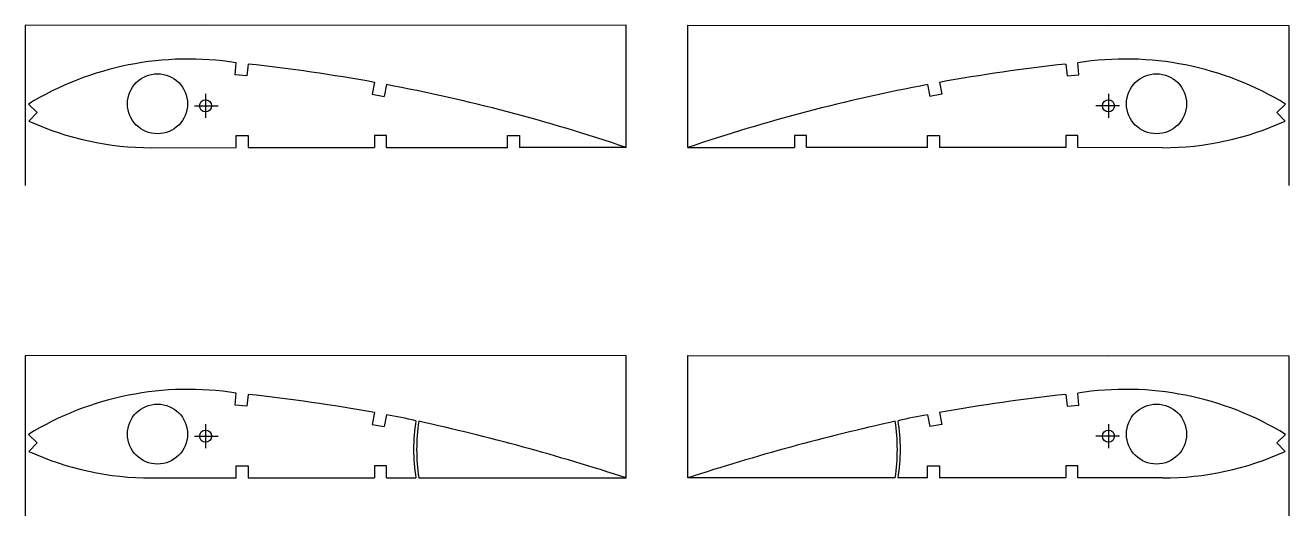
# Model space of a CAD drawing. Header units: millimetres. Extents: x -20 to 190, y -58 to 23.
import ezdxf

# ---------------------------------------------------------------- set-up
doc = ezdxf.new("R2010")
doc.units = ezdxf.units.MM
doc.layers.get('0').update_dxf_attribs({"linetype": 'CONTINUOUS'})

msp = doc.modelspace()

# ---------------------------------------------------------------- linework, layer by layer
for p, q in [((79.86, 23.43), (-20.14, 23.38)), ((-20.14, 23.38), (-20.13, -3.24)), ((79.86, 23.43), (9.86, 23.39)), ((79.87, 3.07), (79.86, 23.43)), ((90.13, 3.07), (90.14, 23.43)), ((90.14, 23.43), (190.14, 23.38)), ((90.14, 23.43), (160.14, 23.39)), ((190.14, 23.38), (190.13, -3.24)), ((14.77, 15.19), (14.97, 17.18)), ((16.96, 16.97), (16.76, 14.98)), ((153.04, 16.97), (153.24, 14.98)), ((155.23, 15.19), (155.03, 17.18)), ((16.76, 14.98), (14.77, 15.19)), ((153.24, 14.98), (155.23, 15.19)), ((37.99, 13.93), (37.62, 11.96)), ((39.96, 13.56), (39.59, 11.59)), ((130.04, 13.56), (130.41, 11.59)), ((132.01, 13.93), (132.38, 11.96)), ((9.87, 12.02), (9.87, 8)), ((37.62, 11.96), (39.59, 11.59)), ((132.38, 11.96), (130.41, 11.59)), ((160.13, 12.02), (160.13, 8)), ((-18.17, 8.92), (-19.62, 10.3)), ((-19.55, 7.47), (-18.17, 8.92)), ((8, 10), (11.99, 10)), ((162, 10), (158.01, 10)), ((188.17, 8.92), (189.62, 10.3)), ((189.55, 7.47), (188.17, 8.92)), ((14.98, 3.06), (14.98, 5.06)), ((14.98, 5.06), (16.98, 5.06)), ((16.98, 5.06), (16.98, 3.05)), ((39.96, 5.06), (37.96, 5.06)), ((37.96, 5.06), (37.96, 3.06)), ((39.96, 3.06), (39.96, 5.06)), ((60.12, 3.06), (60.12, 5.06)), ((60.12, 5.06), (62.12, 5.05)), ((62.12, 5.05), (62.12, 3.07)), ((109.88, 5.06), (107.88, 5.05)), ((107.88, 5.05), (107.88, 3.07)), ((109.88, 3.06), (109.88, 5.06)), ((130.04, 5.06), (132.04, 5.06)), ((130.04, 3.06), (130.04, 5.06)), ((132.04, 5.06), (132.04, 3.06)), ((155.02, 5.06), (153.02, 5.06)), ((153.02, 5.06), (153.02, 3.05)), ((155.02, 3.06), (155.02, 5.06)), ((0.87, 3.04), (14.98, 3.06)), ((16.98, 3.05), (37.96, 3.06)), ((39.96, 3.06), (44.87, 3.06)), ((39.96, 3.06), (60.12, 3.06)), ((79.87, 3.07), (62.12, 3.07)), ((90.13, 3.07), (107.88, 3.07)), ((130.04, 3.06), (109.88, 3.06)), ((130.04, 3.06), (125.13, 3.06)), ((153.02, 3.05), (132.04, 3.06)), ((169.13, 3.04), (155.02, 3.06)), ((79.86, -31.57), (-20.14, -31.62)), ((-20.14, -31.62), (-20.13, -58.24)), ((79.86, -31.57), (9.86, -31.61)), ((79.87, -51.93), (79.86, -31.57)), ((90.13, -51.93), (90.14, -31.57)), ((90.14, -31.57), (160.14, -31.61)), ((90.14, -31.57), (190.14, -31.62)), ((190.14, -31.62), (190.13, -58.24)), ((14.77, -39.81), (14.97, -37.82)), ((155.23, -39.81), (155.03, -37.82)), ((16.76, -40.02), (14.77, -39.81)), ((16.96, -38.03), (16.76, -40.02)), ((153.04, -38.03), (153.24, -40.02)), ((153.24, -40.02), (155.23, -39.81)), ((37.99, -41.07), (37.62, -43.04)), ((39.96, -41.44), (39.59, -43.41)), ((130.04, -41.44), (130.41, -43.41)), ((132.01, -41.07), (132.38, -43.04)), ((9.87, -42.98), (9.87, -47)), ((37.62, -43.04), (39.59, -43.41)), ((132.38, -43.04), (130.41, -43.41)), ((160.13, -42.98), (160.13, -47)), ((-18.17, -46.08), (-19.62, -44.7)), ((-19.55, -47.53), (-18.17, -46.08)), ((8, -45), (11.99, -45)), ((162, -45), (158.01, -45)), ((188.17, -46.08), (189.62, -44.7)), ((189.55, -47.53), (188.17, -46.08)), ((14.98, -51.94), (14.98, -49.94)), ((14.98, -49.94), (16.98, -49.94)), ((16.98, -49.94), (16.98, -51.95)), ((37.96, -49.94), (37.96, -51.94)), ((39.96, -49.94), (37.96, -49.94)), ((39.96, -51.94), (39.96, -49.94)), ((130.04, -51.94), (130.04, -49.94)), ((130.04, -49.94), (132.04, -49.94)), ((132.04, -49.94), (132.04, -51.94)), ((155.02, -49.94), (153.02, -49.94)), ((153.02, -49.94), (153.02, -51.95)), ((155.02, -51.94), (155.02, -49.94)), ((0.87, -51.96), (14.98, -51.94)), ((16.98, -51.95), (37.96, -51.94)), ((39.96, -51.94), (44.87, -51.94)), ((45.36, -51.93), (79.87, -51.93)), ((124.64, -51.93), (90.13, -51.93)), ((130.04, -51.94), (125.13, -51.94)), ((153.02, -51.95), (132.04, -51.94)), ((169.13, -51.96), (155.02, -51.94))]:
    msp.add_line(p, q)
for centre, radius in [((1.87, 10.35), 5), ((168.13, 10.35), 5), ((9.87, 10.01), 1), ((160.13, 10.01), 1), ((1.87, -44.65), 5), ((168.13, -44.65), 5), ((9.87, -44.99), 1), ((160.13, -44.99), 1)]:
    msp.add_circle(centre, radius)
for centre, radius, start, end in [((7.03, -33.3), 51.1, 81.0519, 121.4385), ((-16.04, -285.5), 304.26, 79.7697, 83.7722), ((186.04, -285.5), 304.26, 96.2278, 100.2303), ((162.97, -33.3), 51.1, 58.5615, 98.9481), ((-14.78, -276.05), 294.73, 71.2685, 79.2971), ((184.78, -276.05), 294.73, 100.7029, 108.7315), ((0.85, 52.24), 49.2, 245.5049, 270.0219), ((169.15, 52.24), 49.2, 269.9781, 294.4951), ((7.03, -88.3), 51.1, 81.0519, 121.4385), ((162.97, -88.3), 51.1, 58.5615, 98.9481), ((-16.04, -340.5), 304.26, 79.7697, 83.7722), ((186.04, -340.5), 304.26, 96.2278, 100.2303), ((31, -98.99), 58.24, 76.2197, 81.1473), ((139, -98.99), 58.24, 98.8527, 103.7803), ((74.6, -47.18), 30.11, 170.8983, 189.1017), ((75.78, -47.22), 30.78, 171.1998, 188.8002), ((-35.48, -406.97), 373.31, 72.0009, 77.4931), ((205.48, -406.97), 373.31, 102.5069, 107.9991), ((94.22, -47.22), 30.78, -8.8002, 8.8002), ((95.4, -47.18), 30.11, -9.1017, 9.1017), ((0.85, -2.76), 49.2, 245.5049, 270.0219), ((169.15, -2.76), 49.2, 269.9781, 294.4951)]:
    msp.add_arc(centre, radius, start, end)

doc.saveas('drawing.dxf')
